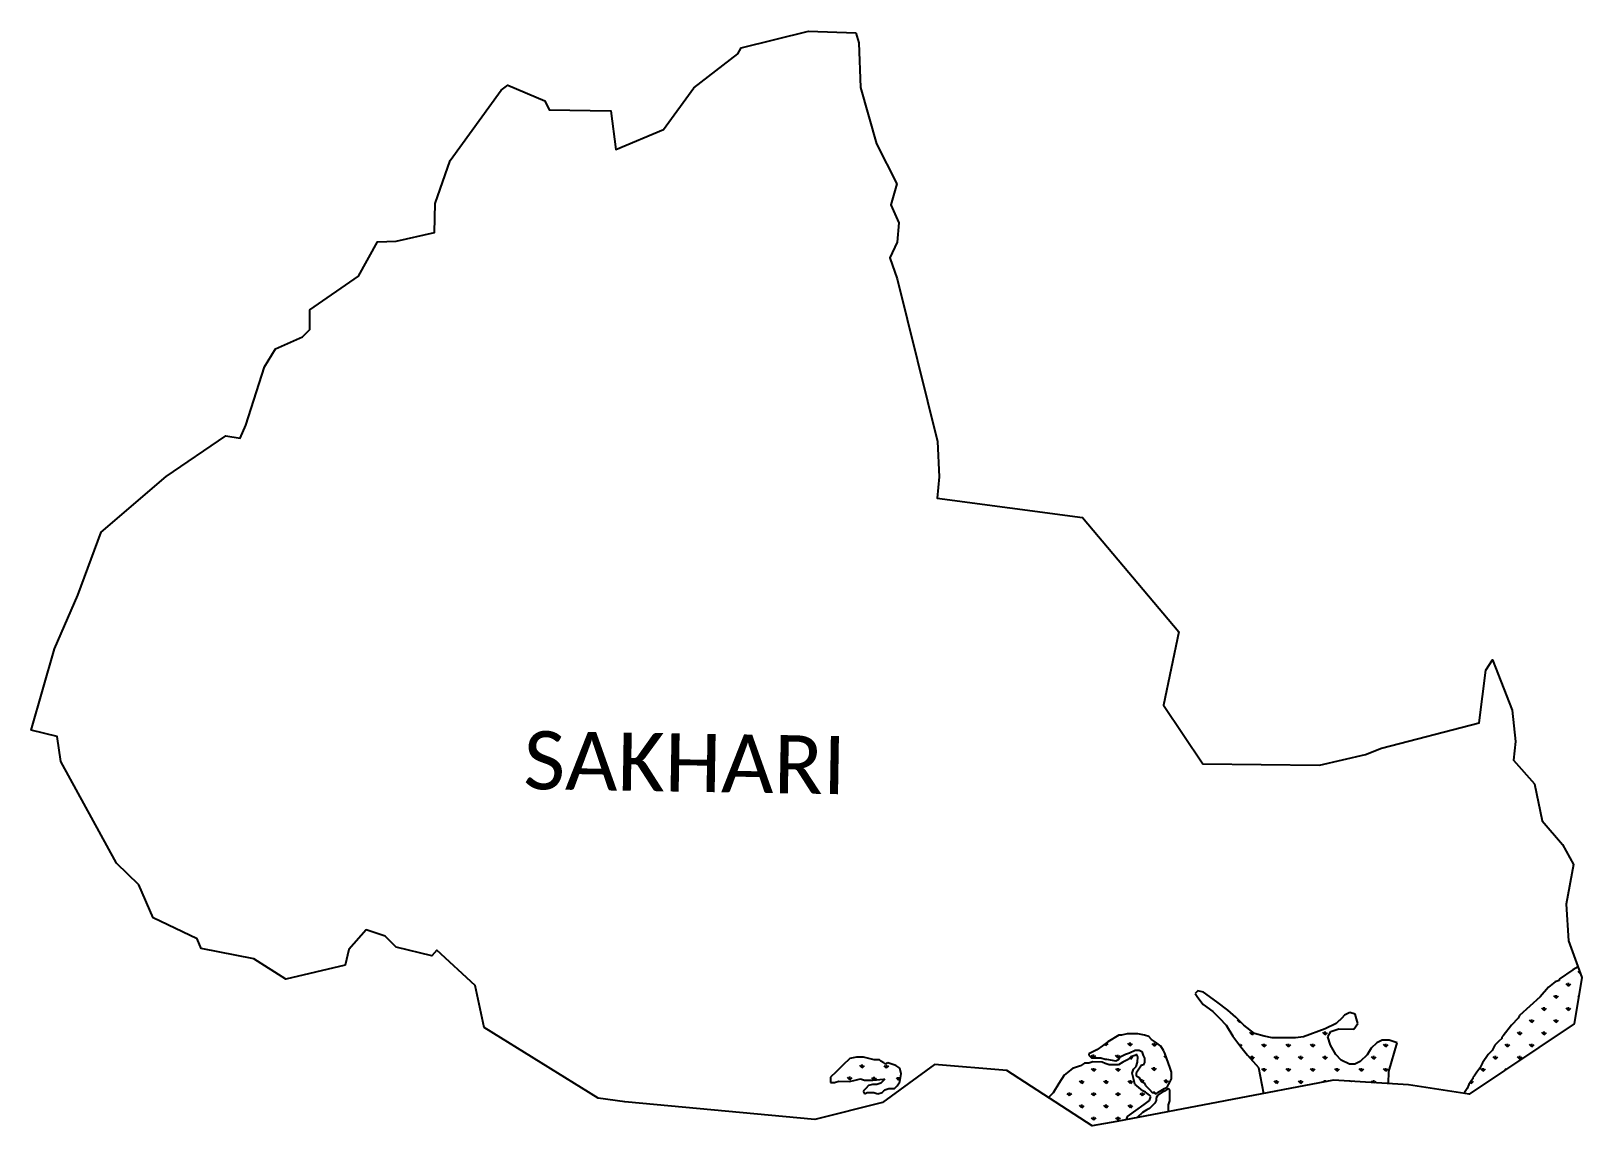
# Model space of a CAD drawing. Header units: metres. Extents: x 291882 to 296460, y 1983505 to 1986737.
import ezdxf

# ---------------------------------------------------------------- set-up
doc = ezdxf.new("R2010")
doc.units = ezdxf.units.M
for name, color, linetype in [('MANGROOVES', 112, 'Continuous'), ('village', 3, 'Continuous'), ('VILLAGE NAME', 250, 'Continuous')]:
    doc.layers.add(name, color=color, linetype=linetype)
doc.styles.get("Standard").update_dxf_attribs({"font": 'simplex.shx'})

msp = doc.modelspace()

# ---------------------------------------------------------------- linework, layer by layer
at = {"color": 3, "flags": 128}
msp.add_lwpolyline([(294176.5, 1986736.7), (294316.6, 1986731.6)], dxfattribs=at)
at = {"layer": 'MANGROOVES', "linetype": 'Continuous', "lineweight": -2}
for p, q in [((296433.7, 1983966), (296393.3, 1983938.3)), ((296449.1, 1983974.6), (296433.7, 1983966)), ((296361.1, 1983914.6), (296336.7, 1983886.7)), ((296381.2, 1983930.4), (296361.1, 1983914.6)), ((296393.3, 1983934.3), (296381.2, 1983930.4)), ((296393.3, 1983938.3), (296393.3, 1983934.3)), ((296336.7, 1983886.7), (296276.1, 1983831.2)), ((296272, 1983823.2), (296251.8, 1983803.3)), ((296276.1, 1983831.2), (296272, 1983823.2)), ((296227.5, 1983771.5), (296223.4, 1983767.5)), ((296251.8, 1983803.3), (296227.5, 1983771.5)), ((295054.6, 1983742.5), (295050.6, 1983746.5)), ((295054.6, 1983742.5), (295054.6, 1983749.5)), ((295054.6, 1983742.5), (295061.4, 1983749.1)), ((295126.4, 1983741.8), (295119.7, 1983748.6)), ((295126.4, 1983741.8), (295126.5, 1983751.3)), ((295126.4, 1983741.8), (295133.2, 1983748.5)), ((295198.3, 1983741.2), (295191.6, 1983748)), ((295198.3, 1983741.2), (295198.3, 1983750.7)), ((295198.3, 1983741.2), (295205.1, 1983747.8)), ((296195, 1983727.7), (296182.9, 1983715.8)), ((296203.2, 1983743.6), (296195, 1983727.7)), ((296215.3, 1983755.5), (296203.2, 1983743.6)), ((296223.4, 1983763.5), (296215.3, 1983755.5)), ((296223.4, 1983767.5), (296223.4, 1983763.5)), ((294335.5, 1983677.2), (294328.9, 1983684)), ((294335.5, 1983677.2), (294335.6, 1983686.7)), ((294335.5, 1983677.2), (294342.3, 1983683.9)), ((294407.4, 1983676.6), (294400.7, 1983683.3)), ((294407.4, 1983676.6), (294407.5, 1983686.1)), ((294407.4, 1983676.6), (294414.2, 1983683.2)), ((295018.3, 1983706.9), (295011.7, 1983713.7)), ((295018.3, 1983706.9), (295018.4, 1983716.4)), ((295018.3, 1983706.9), (295025.1, 1983713.6)), ((295090.2, 1983706.2), (295083.5, 1983713)), ((295090.2, 1983706.2), (295090.3, 1983715.7)), ((295090.2, 1983706.2), (295097, 1983712.9)), ((295166.3, 1983709.8), (295168.8, 1983712.2)), ((295197.6, 1983669.3), (295197.7, 1983678.8)), ((295233.8, 1983704.9), (295227.2, 1983711.7)), ((295233.8, 1983704.9), (295233.9, 1983706.6)), ((295233.8, 1983704.9), (295234.3, 1983705.4)), ((296166.6, 1983691.9), (296158.5, 1983675.9)), ((296182.9, 1983715.8), (296166.6, 1983691.9)), ((294299.3, 1983641.6), (294292.6, 1983648.4)), ((294299.3, 1983641.6), (294299.4, 1983651.1)), ((294299.3, 1983641.6), (294306.1, 1983648.3)), ((294371.1, 1983641), (294364.4, 1983647.8)), ((294371.1, 1983641), (294371.2, 1983650.5)), ((294371.1, 1983641), (294377.9, 1983647.6)), ((294443, 1983640.3), (294436.3, 1983647.1)), ((294443, 1983640.3), (294443, 1983649.8)), ((294443, 1983640.3), (294448.4, 1983645.6)), ((295161.4, 1983636.3), (295161.4, 1983643.3)), ((295163.1, 1983635.4), (295168.1, 1983640.4)), ((295197.6, 1983669.3), (295190.9, 1983676.1)), ((295197.6, 1983669.3), (295204.4, 1983676)), ((295233.2, 1983633.1), (295226.5, 1983639.9)), ((295233.2, 1983633.1), (295233.3, 1983642.6)), ((295233.2, 1983633.1), (295240, 1983639.7)), ((296134.1, 1983640), (296126, 1983628.1)), ((296138.1, 1983644), (296134.1, 1983640)), ((296138.2, 1983648), (296138.1, 1983644)), ((296142.2, 1983652), (296138.2, 1983648)), ((296150.3, 1983663.9), (296142.2, 1983652)), ((296158.5, 1983675.9), (296150.3, 1983663.9)), ((294401, 1983610.5), (294400, 1983611.5)), ((294406.8, 1983613.3), (294406.8, 1983614.2)), ((295197, 1983603.9), (295197, 1983607)), ((295201.3, 1983601.7), (295203.7, 1983604.2)), ((296113.7, 1983604.1), (296112.8, 1983601.6)), ((296121.8, 1983616.1), (296113.7, 1983604.1)), ((296126, 1983628.1), (296121.8, 1983616.1))]:
    msp.add_line(p, q, dxfattribs=at)
at = {"layer": 'MANGROOVES', "linetype": 'Continuous'}
for p, q in [((296456.2, 1983954.1), (296449.5, 1983960.8)), ((296456.2, 1983954.1), (296456.2, 1983955.1)), ((296456.2, 1983954.1), (296456.5, 1983954.4)), ((296420.3, 1983918.2), (296413.6, 1983924.9)), ((296420.3, 1983918.2), (296420.3, 1983927.7)), ((296420.3, 1983918.2), (296427, 1983924.9)), ((296384.4, 1983882.3), (296377.6, 1983889)), ((296384.4, 1983882.3), (296384.4, 1983891.8)), ((296384.4, 1983882.3), (296391.1, 1983889)), ((296451, 1983887.5), (296449.5, 1983889)), ((295414.5, 1983846.3), (295411.5, 1983849.4)), ((295414.5, 1983846.3), (295414.5, 1983847.1)), ((295414.5, 1983846.3), (295414.9, 1983846.7)), ((295450.4, 1983810.4), (295443.7, 1983817.2)), ((295737.8, 1983810.4), (295744.5, 1983817.2)), ((296312.5, 1983810.4), (296305.8, 1983817.2)), ((296312.5, 1983810.4), (296312.5, 1983819.9)), ((296312.5, 1983810.4), (296319.3, 1983817.2)), ((296348.5, 1983846.3), (296341.7, 1983853.1)), ((296348.5, 1983846.3), (296348.5, 1983855.9)), ((296348.5, 1983846.3), (296355.2, 1983853.1)), ((296384.4, 1983810.4), (296377.6, 1983817.2)), ((296384.4, 1983810.4), (296384.4, 1983819.9)), ((296384.4, 1983810.4), (296391.1, 1983817.2)), ((296420.3, 1983846.3), (296413.6, 1983853.1)), ((296420.3, 1983846.3), (296420.3, 1983855.9)), ((296420.3, 1983846.3), (296427, 1983853.1)), ((295450.4, 1983810.4), (295450.4, 1983814.5)), ((295450.4, 1983810.4), (295452.5, 1983812.4)), ((295486.3, 1983774.5), (295479.6, 1983781.2)), ((295486.3, 1983774.5), (295486.3, 1983784)), ((295486.3, 1983774.5), (295491.8, 1983779.9)), ((295701.9, 1983774.5), (295695.1, 1983781.2)), ((295701.9, 1983774.5), (295701.9, 1983784)), ((295701.9, 1983774.5), (295708.6, 1983781.2)), ((295737.8, 1983810.4), (295737.5, 1983810.7)), ((295737.8, 1983810.4), (295737.8, 1983811)), ((296276.6, 1983774.5), (296269.9, 1983781.2)), ((296276.6, 1983774.5), (296276.6, 1983784)), ((296276.6, 1983774.5), (296283.3, 1983781.2)), ((296348.5, 1983774.5), (296341.7, 1983781.2)), ((296348.5, 1983774.5), (296348.5, 1983784)), ((296348.5, 1983774.5), (296355.2, 1983781.2)), ((295450.4, 1983742.8), (295450.4, 1983748.1)), ((295452.2, 1983740.4), (295457.2, 1983745.3)), ((295522.3, 1983738.6), (295515.5, 1983745.3)), ((295522.3, 1983738.6), (295522.3, 1983748.1)), ((295522.3, 1983738.6), (295529, 1983745.3)), ((295594.1, 1983738.6), (295587.4, 1983745.3)), ((295594.1, 1983738.6), (295594.1, 1983748.1)), ((295594.1, 1983738.6), (295600.8, 1983745.3)), ((295666, 1983738.6), (295659.2, 1983745.3)), ((295666, 1983738.6), (295666, 1983748.1)), ((295666, 1983738.6), (295672.7, 1983745.3)), ((295881.5, 1983738.6), (295874.7, 1983745.3)), ((295881.5, 1983738.6), (295881.5, 1983748.1)), ((295881.5, 1983738.6), (295888.2, 1983745.3)), ((296240.7, 1983738.6), (296234, 1983745.3)), ((296240.7, 1983738.6), (296240.7, 1983748.1)), ((296240.7, 1983738.6), (296247.4, 1983745.3)), ((296312.5, 1983738.6), (296305.8, 1983745.3)), ((296312.5, 1983738.6), (296312.5, 1983748.1)), ((296312.5, 1983738.6), (296319.3, 1983745.3)), ((295127.1, 1983702.7), (295124.5, 1983705.3)), ((295127.1, 1983702.7), (295133.9, 1983709.4)), ((295127.1, 1983702.7), (295127.1, 1983707.9)), ((295486.3, 1983702.7), (295479.6, 1983709.4)), ((295486.3, 1983702.7), (295486.3, 1983712.2)), ((295486.3, 1983702.7), (295493.1, 1983709.4)), ((295558.2, 1983702.7), (295551.5, 1983709.4)), ((295558.2, 1983702.7), (295558.2, 1983712.2)), ((295558.2, 1983702.7), (295564.9, 1983709.4)), ((295630, 1983702.7), (295623.3, 1983709.4)), ((295630, 1983702.7), (295630, 1983712.2)), ((295630, 1983702.7), (295636.8, 1983709.4)), ((295701.9, 1983702.7), (295695.1, 1983709.4)), ((295701.9, 1983702.7), (295701.9, 1983712.2)), ((295701.9, 1983702.7), (295708.6, 1983709.4)), ((295845.6, 1983702.7), (295838.8, 1983709.4)), ((295845.6, 1983702.7), (295845.6, 1983712.2)), ((295845.6, 1983702.7), (295852.3, 1983709.4)), ((296204.8, 1983702.7), (296198, 1983709.4)), ((296204.8, 1983702.7), (296204.8, 1983712.2)), ((296204.8, 1983702.7), (296211.5, 1983709.4)), ((296276.6, 1983702.7), (296269.9, 1983709.4)), ((296276.6, 1983702.7), (296276.6, 1983712.2)), ((296276.6, 1983702.7), (296283.3, 1983709.4)), ((294947.5, 1983666.7), (294946.9, 1983667.4)), ((294947.5, 1983666.7), (294954.3, 1983673.5)), ((294947.5, 1983666.7), (294947.5, 1983668)), ((294983.5, 1983630.8), (294976.7, 1983637.5)), ((294983.5, 1983630.8), (294983.5, 1983640.3)), ((294983.5, 1983630.8), (294990.2, 1983637.5)), ((295019.4, 1983666.7), (295012.6, 1983673.5)), ((295019.4, 1983666.7), (295019.4, 1983676.3)), ((295019.4, 1983666.7), (295026.1, 1983673.5)), ((295055.3, 1983630.8), (295048.6, 1983637.5)), ((295055.3, 1983630.8), (295055.3, 1983640.3)), ((295055.3, 1983630.8), (295062, 1983637.5)), ((295091.2, 1983666.7), (295084.5, 1983673.5)), ((295091.2, 1983666.7), (295091.2, 1983676.3)), ((295091.2, 1983666.7), (295098, 1983673.5)), ((295127.1, 1983630.8), (295120.4, 1983637.5)), ((295127.1, 1983630.8), (295127.1, 1983640.3)), ((295127.1, 1983630.8), (295133.9, 1983637.5)), ((295522.3, 1983666.7), (295515.5, 1983673.5)), ((295522.3, 1983666.7), (295522.3, 1983676.3)), ((295522.3, 1983666.7), (295529, 1983673.5)), ((295558.2, 1983630.8), (295551.5, 1983637.5)), ((295558.2, 1983630.8), (295558.2, 1983640.3)), ((295558.2, 1983630.8), (295564.9, 1983637.5)), ((295594.1, 1983666.7), (295587.4, 1983673.5)), ((295594.1, 1983666.7), (295594.1, 1983676.3)), ((295594.1, 1983666.7), (295600.8, 1983673.5)), ((295630, 1983630.8), (295623.3, 1983637.5)), ((295630, 1983630.8), (295630, 1983640.3)), ((295630, 1983630.8), (295636.8, 1983637.5)), ((295666, 1983666.7), (295659.2, 1983673.5)), ((295666, 1983666.7), (295666, 1983676.3)), ((295666, 1983666.7), (295672.7, 1983673.5)), ((295697.7, 1983634.9), (295695.1, 1983637.5)), ((295701.9, 1983635.7), (295701.9, 1983640.3)), ((295707.9, 1983636.9), (295708.6, 1983637.5)), ((295737.8, 1983666.7), (295731.1, 1983673.5)), ((295737.8, 1983666.7), (295737.8, 1983676.3)), ((295737.8, 1983666.7), (295744.5, 1983673.5)), ((295773.7, 1983637.7), (295773.7, 1983640.3)), ((295780.2, 1983637.3), (295780.5, 1983637.5)), ((295809.6, 1983666.7), (295802.9, 1983673.5)), ((295809.6, 1983666.7), (295809.6, 1983676.3)), ((295809.6, 1983666.7), (295816.4, 1983673.5)), ((295843, 1983633.4), (295838.8, 1983637.5)), ((295845.6, 1983633.3), (295845.6, 1983640.3)), ((295847.9, 1983633.1), (295852.3, 1983637.5)), ((295881.5, 1983666.7), (295874.7, 1983673.5)), ((295881.5, 1983666.7), (295881.5, 1983676.3)), ((295881.5, 1983666.7), (295888.2, 1983673.5)), ((296132.9, 1983630.8), (296129.9, 1983633.9)), ((296132.9, 1983630.8), (296132.9, 1983638.3)), ((296132.9, 1983630.8), (296139.7, 1983637.5)), ((296168.8, 1983666.7), (296162.1, 1983673.5)), ((296168.8, 1983666.7), (296168.8, 1983676.3)), ((296168.8, 1983666.7), (296175.6, 1983673.5)), ((296235.6, 1983671.8), (296234, 1983673.5)), ((296240.7, 1983675.2), (296240.7, 1983676.3)), ((294947.5, 1983594.9), (294940.8, 1983601.6)), ((294947.5, 1983594.9), (294947.5, 1983604.4)), ((294947.5, 1983594.9), (294954.3, 1983601.6)), ((295019.4, 1983594.9), (295012.6, 1983601.6)), ((295019.4, 1983594.9), (295019.4, 1983604.4)), ((295019.4, 1983594.9), (295026.1, 1983601.6)), ((295091.2, 1983594.9), (295084.5, 1983601.6)), ((295091.2, 1983594.9), (295091.2, 1983604.4)), ((295091.2, 1983594.9), (295098, 1983601.6)), ((295163.1, 1983594.9), (295156.3, 1983601.6)), ((295163.1, 1983594.9), (295163.1, 1983604.4)), ((295163.1, 1983594.9), (295169.8, 1983601.6)), ((295522.3, 1983601.6), (295522.3, 1983604.4)), ((294983.5, 1983559), (294976.7, 1983565.7)), ((294983.5, 1983559), (294983.5, 1983568.5)), ((294983.5, 1983559), (294990.2, 1983565.7)), ((295055.3, 1983559), (295048.6, 1983565.7)), ((295055.3, 1983559), (295055.3, 1983568.5)), ((295055.3, 1983559), (295062, 1983565.7)), ((295127.1, 1983559), (295120.4, 1983565.7)), ((295127.1, 1983559), (295127.1, 1983568.5)), ((295127.1, 1983559), (295133.9, 1983565.7)), ((295019.4, 1983523.1), (295012.6, 1983529.8)), ((295019.4, 1983523.1), (295019.4, 1983532.6)), ((295019.4, 1983523.1), (295026.1, 1983529.8)), ((295091.2, 1983523.1), (295084.5, 1983529.8)), ((295091.2, 1983523.1), (295091.2, 1983532.6)), ((295091.2, 1983523.1), (295098, 1983529.8))]:
    msp.add_line(p, q, dxfattribs=at)
at = {"layer": 'MANGROOVES'}
for p, q in [((295326.8, 1983904), (295318.7, 1983896)), ((295318.7, 1983896), (295326.7, 1983884)), ((295326.7, 1983884), (295342.5, 1983863.8)), ((295342.8, 1983899.8), (295326.8, 1983904)), ((295342.5, 1983863.8), (295370.4, 1983843.5)), ((295382.7, 1983871.4), (295342.8, 1983899.8)), ((295414.5, 1983847.1), (295382.7, 1983871.4)), ((295370.4, 1983843.5), (295390.2, 1983823.2)), ((295390.2, 1983823.2), (295410.1, 1983803)), ((295438.4, 1983826.8), (295414.5, 1983847.1)), ((295462.2, 1983802.5), (295438.4, 1983826.8)), ((295751, 1983823.9), (295734.8, 1983808.1)), ((295759.1, 1983831.9), (295751, 1983823.9)), ((295775.2, 1983839.8), (295759.1, 1983831.9)), ((295791.2, 1983835.6), (295775.2, 1983839.8)), ((295798.9, 1983807.5), (295791.2, 1983835.6)), ((295093.2, 1983773.8), (295060.9, 1983754.1)), ((295101.2, 1983773.8), (295093.2, 1983773.8)), ((295117.3, 1983777.6), (295101.2, 1983773.8)), ((295149.3, 1983777.3), (295117.3, 1983777.6)), ((295169.3, 1983773.1), (295149.3, 1983777.3)), ((295181.3, 1983769), (295169.3, 1983773.1)), ((295410.1, 1983803), (295429.8, 1983770.8)), ((295429.8, 1983770.8), (295453.6, 1983738.5)), ((295494, 1983778.2), (295462.2, 1983802.5)), ((295522, 1983769.9), (295494, 1983778.2)), ((295546, 1983765.7), (295522, 1983769.9)), ((295702.6, 1983792.3), (295638.2, 1983768.8)), ((295734.8, 1983808.1), (295702.6, 1983792.3)), ((295710.4, 1983768.2), (295718.5, 1983784.1)), ((295718.5, 1983784.1), (295742.7, 1983791.9)), ((295742.7, 1983791.9), (295786.8, 1983791.5)), ((295786.8, 1983791.5), (295798.9, 1983807.5)), ((295028.6, 1983730.3), (295012.5, 1983722.5)), ((295044.8, 1983742.2), (295028.6, 1983730.3)), ((295060.9, 1983754.1), (295044.8, 1983742.2)), ((295124.8, 1983721.4), (295140.9, 1983729.3)), ((295140.9, 1983729.3), (295152.9, 1983729.2)), ((295152.9, 1983729.2), (295160.9, 1983725.1)), ((295160.9, 1983725.1), (295164.8, 1983713.1)), ((295189.2, 1983760.9), (295181.3, 1983769)), ((295201.2, 1983752.8), (295189.2, 1983760.9)), ((295217.1, 1983740.6), (295201.2, 1983752.8)), ((295225, 1983728.5), (295217.1, 1983740.6)), ((295229, 1983720.5), (295225, 1983728.5)), ((295453.6, 1983738.5), (295473.4, 1983714.2)), ((295566.1, 1983765.5), (295546, 1983765.7)), ((295614.2, 1983765.1), (295566.1, 1983765.5)), ((295638.2, 1983768.8), (295614.2, 1983765.1)), ((295718.2, 1983744.1), (295710.4, 1983768.2)), ((295734, 1983715.9), (295718.2, 1983744.1)), ((295838.3, 1983734.9), (295826.1, 1983715)), ((295854.5, 1983750.8), (295838.3, 1983734.9)), ((295870.6, 1983758.7), (295854.5, 1983750.8)), ((295890.7, 1983758.5), (295870.6, 1983758.7)), ((295889.8, 1983666.3), (295914.6, 1983750.3)), ((295914.6, 1983750.3), (295890.7, 1983758.5)), ((294278.7, 1983685.1), (294270.6, 1983677.1)), ((294298.9, 1983704.9), (294278.7, 1983685.1)), ((294319, 1983708.8), (294298.9, 1983704.9)), ((294339, 1983708.6), (294319, 1983708.8)), ((294355, 1983704.4), (294339, 1983708.6)), ((294371, 1983700.3), (294355, 1983704.4)), ((294387, 1983700.1), (294371, 1983700.3)), ((294391, 1983696.1), (294387, 1983700.1)), ((294399, 1983692), (294391, 1983696.1)), ((294403, 1983688), (294399, 1983692)), ((294411, 1983691.9), (294403, 1983688)), ((294435, 1983683.7), (294411, 1983691.9)), ((294446.9, 1983675.5), (294435, 1983683.7)), ((294435, 1983683.7), (294435, 1983683.7)), ((294980.1, 1983682.7), (294956, 1983674.9)), ((294992.2, 1983690.6), (294980.1, 1983682.7)), ((295004.2, 1983690.5), (294992.2, 1983690.6)), ((295016.3, 1983694.4), (295004.2, 1983690.5)), ((295004.5, 1983718.5), (295004.4, 1983714.5)), ((295004.4, 1983714.5), (295012.4, 1983706.4)), ((295012.5, 1983722.5), (295004.5, 1983718.5)), ((295012.4, 1983706.4), (295040.4, 1983706.2)), ((295044.3, 1983694.1), (295016.3, 1983694.4)), ((295040.4, 1983706.2), (295052.4, 1983702.1)), ((295052.3, 1983690), (295044.3, 1983694.1)), ((295064.3, 1983685.9), (295052.3, 1983690)), ((295052.4, 1983702.1), (295056.4, 1983702)), ((295056.4, 1983702), (295084.5, 1983697.8)), ((295092.4, 1983685.7), (295064.3, 1983685.9)), ((295084.5, 1983697.8), (295092.5, 1983701.7)), ((295104.5, 1983693.6), (295092.4, 1983685.7)), ((295092.5, 1983701.7), (295096.6, 1983709.7)), ((295096.6, 1983709.7), (295112.7, 1983717.5)), ((295120.6, 1983701.4), (295104.5, 1983693.6)), ((295112.7, 1983717.5), (295124.8, 1983721.4)), ((295128.7, 1983709.4), (295120.6, 1983701.4)), ((295140.7, 1983713.3), (295128.7, 1983709.4)), ((295136.3, 1983673.2), (295144.4, 1983681.2)), ((295144.8, 1983717.2), (295140.7, 1983713.3)), ((295144.4, 1983681.2), (295148.5, 1983693.2)), ((295148.7, 1983709.2), (295144.8, 1983717.2)), ((295148.5, 1983693.2), (295148.7, 1983709.2)), ((295160.5, 1983685), (295152.4, 1983673.1)), ((295164.5, 1983685), (295160.5, 1983685)), ((295168.6, 1983693), (295164.5, 1983685)), ((295164.8, 1983713.1), (295168.7, 1983705)), ((295168.7, 1983705), (295168.6, 1983693)), ((295244.6, 1983676.2), (295229, 1983720.5)), ((295229, 1983720.5), (295229, 1983720.5)), ((295473.4, 1983714.2), (295505.1, 1983677.9)), ((295749.8, 1983699.7), (295734, 1983715.9)), ((295773.8, 1983687.4), (295749.8, 1983699.7)), ((295789.8, 1983687.3), (295773.8, 1983687.4)), ((295805.9, 1983695.2), (295789.8, 1983687.3)), ((295826.1, 1983715), (295805.9, 1983695.2)), ((294242.3, 1983649.3), (294242.1, 1983633.3)), ((294242.1, 1983633.3), (294254.2, 1983633.2)), ((294258.5, 1983665.2), (294242.3, 1983649.3)), ((294254.2, 1983633.2), (294266.2, 1983637.1)), ((294270.6, 1983677.1), (294258.5, 1983665.2)), ((294266.2, 1983637.1), (294298.3, 1983636.8)), ((294298.3, 1983636.8), (294314.4, 1983640.7)), ((294314.4, 1983640.7), (294330.4, 1983644.5)), ((294330.4, 1983644.5), (294342.4, 1983640.4)), ((294342.4, 1983640.4), (294366.5, 1983640.2)), ((294366.5, 1983640.2), (294398.6, 1983643.9)), ((294394.5, 1983635.9), (294390.4, 1983631.9)), ((294402.6, 1983643.9), (294394.5, 1983635.9)), ((294398.6, 1983643.9), (294402.6, 1983643.9)), ((294438.5, 1983623.5), (294446.6, 1983635.4)), ((294446.6, 1983635.4), (294450.8, 1983659.5)), ((294450.8, 1983659.5), (294446.9, 1983675.5)), ((294931.8, 1983655.1), (294915.5, 1983631.1)), ((294956, 1983674.9), (294931.8, 1983655.1)), ((295132.2, 1983661.2), (295136.3, 1983673.2)), ((295136.1, 1983645.2), (295132.2, 1983661.2)), ((295139.9, 1983629.1), (295136.1, 1983645.2)), ((295152.4, 1983673.1), (295144.2, 1983661.1)), ((295144.2, 1983661.1), (295144.2, 1983653.1)), ((295144.2, 1983653.1), (295152.1, 1983649)), ((295152.1, 1983649), (295160.1, 1983636.9)), ((295160.1, 1983636.9), (295168, 1983632.8)), ((295168, 1983632.8), (295172, 1983624.8)), ((295240.1, 1983628.2), (295244.2, 1983636.2)), ((295244.2, 1983636.2), (295248.3, 1983644.1)), ((295248.5, 1983664.2), (295244.6, 1983676.2)), ((295248.3, 1983644.1), (295248.5, 1983664.2)), ((295505.1, 1983677.9), (295520.2, 1983601.3)), ((295889.5, 1983630.6), (295889.8, 1983666.3)), ((294346.2, 1983616.3), (294338.1, 1983608.4)), ((294338.1, 1983608.4), (294342, 1983600.3)), ((294342, 1983600.3), (294350.1, 1983604.3)), ((294354.3, 1983624.3), (294346.2, 1983616.3)), ((294350.1, 1983604.3), (294370.1, 1983604.1)), ((294366.3, 1983628.2), (294354.3, 1983624.3)), ((294378.4, 1983628), (294366.3, 1983628.2)), ((294370.1, 1983604.1), (294382.1, 1983600)), ((294390.4, 1983631.9), (294378.4, 1983628)), ((294382.1, 1983600), (294394.2, 1983603.9)), ((294394.2, 1983603.9), (294402.3, 1983611.8)), ((294402.3, 1983611.8), (294414.3, 1983615.7)), ((294414.3, 1983615.7), (294430.4, 1983615.5)), ((294430.4, 1983615.5), (294438.5, 1983623.5)), ((294899.2, 1983603.2), (294885.9, 1983589)), ((294915.5, 1983631.1), (294899.2, 1983603.2)), ((295163.8, 1983608.8), (295139.9, 1983629.1)), ((295171.8, 1983604.7), (295163.8, 1983608.8)), ((295183.7, 1983596.6), (295171.8, 1983604.7)), ((295172, 1983624.8), (295183.9, 1983612.7)), ((295183.6, 1983580.6), (295187.7, 1983592.6)), ((295187.7, 1983592.6), (295183.7, 1983596.6)), ((295183.9, 1983612.7), (295191.8, 1983604.6)), ((295191.8, 1983604.6), (295195.8, 1983604.5)), ((295195.8, 1983604.5), (295203.8, 1983600.4)), ((295203.7, 1983588.4), (295203.6, 1983580.4)), ((295207.8, 1983596.4), (295203.7, 1983588.4)), ((295203.8, 1983600.4), (295207.9, 1983604.4)), ((295219.9, 1983604.3), (295207.8, 1983596.4)), ((295207.9, 1983604.4), (295228, 1983616.3)), ((295227.9, 1983608.2), (295219.9, 1983604.3)), ((295240, 1983616.2), (295227.9, 1983608.2)), ((295228, 1983616.3), (295236.1, 1983620.2)), ((295236.1, 1983620.2), (295240.1, 1983628.2)), ((295244, 1983612.1), (295240, 1983616.2)), ((295243.7, 1983580), (295244, 1983612.1)), ((295119, 1983533.1), (295167.4, 1983568.7)), ((295163.2, 1983544.7), (295147.3, 1983530.5)), ((295175.3, 1983552.6), (295163.2, 1983544.7)), ((295167.4, 1983568.7), (295183.6, 1983580.6)), ((295183.4, 1983556.5), (295175.3, 1983552.6)), ((295191.5, 1983564.5), (295183.4, 1983556.5)), ((295199.5, 1983572.4), (295191.5, 1983564.5)), ((295203.6, 1983580.4), (295199.5, 1983572.4)), ((295239.4, 1983548), (295239.6, 1983568)), ((295239.4, 1983548), (295239.4, 1983548)), ((295239.6, 1983568), (295243.7, 1983580)), ((295116.1, 1983524.6), (295119, 1983533.1))]:
    msp.add_line(p, q, dxfattribs=at)
at = {"layer": 'village', "color": 3}
for points in [[(296420.7, 1984051.9, 0), (296460.3, 1983943.9, 0), (296437.7, 1983806.8, 0), (296127.2, 1983599.4, 0), (295948.5, 1983626.9, 0), (295727.2, 1983640.5, 0), (295086.8, 1983519, 0), (295014.6, 1983505.3, 0), (294762.9, 1983669, 0), (294549.4, 1983686.6, 0), (294395.2, 1983574.7, 0), (294195.8, 1983524.4, 0), (293634.7, 1983576.8, 0), (293556, 1983587.6, 0), (293219.2, 1983796.1, 0), (293193.4, 1983920.3, 0), (293079.4, 1984023.9, 0), (293065.3, 1984007.9, 0), (292959.6, 1984032.7, 0), (292927.2, 1984065.5, 0), (292870.8, 1984083.7, 0), (292820.4, 1984026.5, 0), (292809.5, 1983979.5, 0), (292634.5, 1983938.1, 0), (292539.8, 1983998.7, 0), (292383.9, 1984029.4, 0), (292372.7, 1984057.6, 0), (292242.5, 1984120, 0), (292200, 1984217.1, 0), (292134.1, 1984281.3, 0), (291970.1, 1984581.4, 0), (291959.1, 1984654.7, 0), (291881.8, 1984673, 0), (291951.4, 1984913.2, 0), (292020.1, 1985072.3, 0), (292088.6, 1985257.6, 0), (292280.4, 1985421.6, 0), (292457.2, 1985542, 0), (292499.4, 1985535.5, 0), (292516.4, 1985573.5, 0), (292570.9, 1985745.4, 0), (292603.4, 1985799.1, 0), (292683.7, 1985834.4, 0), (292704.5, 1985856, 0), (292705.2, 1985914.3, 0), (292848.9, 1986013.7, 0), (292904.7, 1986114.7, 0), (292960.1, 1986116.4, 0), (293072.8, 1986142.2, 0), (293075.3, 1986227.8, 0), (293119.3, 1986354.8, 0), (293269.7, 1986562.1, 0), (293289.1, 1986576.8, 0), (293398.4, 1986531, 0), (293411.7, 1986504.4, 0), (293593.7, 1986501.5, 0), (293608.5, 1986387, 0), (293748.9, 1986446.4, 0), (293838.1, 1986569.1, 0), (293968.7, 1986669.8, 0), (293978.2, 1986686.9, 0), (294176.5, 1986736.7, 0)], [(294316.6, 1986731.6, 0), (294325.3, 1986702.2, 0), (294330.8, 1986569.8, 0), (294378.1, 1986403.5, 0), (294438, 1986285.3, 0), (294420.2, 1986224.1, 0), (294444, 1986170.8, 0), (294438.3, 1986113.7, 0), (294416.7, 1986067.2, 0), (294438.8, 1986005.7, 0), (294558, 1985525.5, 0), (294563.2, 1985420.8, 0), (294556.6, 1985358.4, 0), (294986.1, 1985301.4, 0), (295270, 1984963.9, 0), (295224.8, 1984747.6, 0), (295341.3, 1984573.9, 0), (295685, 1984569.8, 0), (295821.2, 1984602, 0), (295868.7, 1984620.2, 0), (296156.7, 1984695, 0), (296176.3, 1984850.7, 0), (296196.6, 1984880.8, 0), (296254, 1984732.6, 0), (296263.6, 1984640, 0), (296258, 1984584.7, 0), (296320, 1984514.8, 0), (296343.2, 1984406.3, 0), (296403.2, 1984335.7, 0), (296435.6, 1984276.6, 0), (296413.4, 1984159.5, 0), (296420.7, 1984051.9, 0)]]:
    msp.add_polyline3d(points, dxfattribs=at)

# ---------------------------------------------------------------- texts
at = {"layer": 'VILLAGE NAME', "insert": (293337.4, 1984671.3), "char_height": 171.752, "attachment_point": 1, "rotation": 359.0691}
msp.add_mtext_dynamic_manual_height_columns('{\\fCalibri|b0|i0|c0|p34;SAKHARI}', width=1273.44, gutter_width=858.8, heights=[0], dxfattribs=at)

doc.saveas('drawing.dxf')
